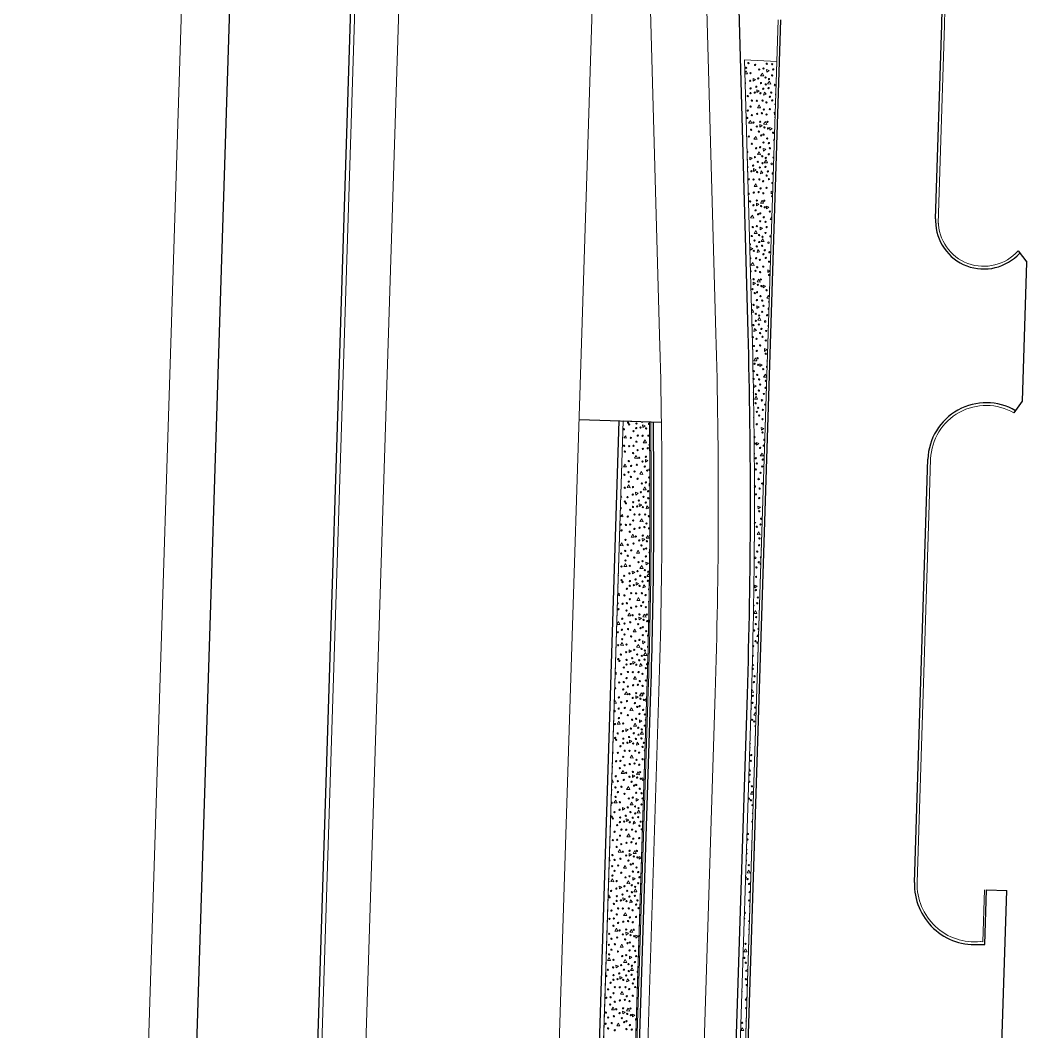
# Model space of a CAD drawing. Extents: x 2536801 to 2538856, y 7112140 to 7131569.
# Drawn here: x 2538042.7 to 2538293, y 7123907.5 to 7124158.9 of the extents above; entities that cross this region are included whole.
import ezdxf

# ---------------------------------------------------------------- set-up
doc = ezdxf.new("R2010")
doc.units = 0
doc.header["$LTSCALE"] = 100
doc.header["$MEASUREMENT"] = 0
for name, color, linetype, lineweight in [('D_BOC_FR', 3, 'Continuous', 13), ('D_BOC_RMP', 1, 'Continuous', 13), ('D_CTB_1', 2, 'Continuous', 0), ('D_DRVWY_1', 6, 'Continuous', 30), ('D_EOS_ML', 7, 'Continuous', 30), ('D_EOS_RMP', 1, 'Continuous', 30), ('D_EOT_ML', 7, 'Continuous', 13), ('D_EOT_RMP', 1, 'Continuous', 13), ('D_FOC_FR', 3, 'Continuous', 30), ('D_MBGF', 20, 'Continuous', 0), ('D_RIPRAP_1', 7, 'Continuous', 0)]:
    doc.layers.add(name, color=color, linetype=linetype, lineweight=lineweight)
doc.linetypes.add('mbgf', pattern='A,1,-0.5,[46,dgnlstyle-BGELINES.shx,S=0.008,R=0,X=0,Y=0],-0.5,1', length=3)

msp = doc.modelspace()

# ---------------------------------------------------------------- linework, layer by layer
at = {"layer": 'D_BOC_FR', "lineweight": 0}
for p, q in [((2538222.48, 7123886.17), (2538231.17, 7124159.01)), ((2538270.92, 7124108.41), (2538272.49, 7124157.7)), ((2538268.69, 7124038.49), (2538269.05, 7124049.87)), ((2538265.7, 7123944.58), (2538268.69, 7124038.49))]:
    msp.add_line(p, q, dxfattribs=at)
at = {"layer": 'D_BOC_FR', "lineweight": 0, "extrusion": (0, 0, -1)}
msp.add_arc((-2544266.78, 7123966.7), 5997.33, 1.824974, 3.046428, dxfattribs=at)
at = {"layer": 'D_BOC_RMP', "lineweight": 0}
msp.add_line((2538189.48, 7123698.54), (2538198.84, 7123992.12), dxfattribs=at)
msp.add_arc((2536716.26, 7124039.35), 1483.33, 358.17507, 0.76195, dxfattribs=at)
at = {"layer": 'D_CTB_1', "linetype": 'Continuous', "lineweight": 0, "ltscale": 0.025}
for p, q in [((2538079.62, 7122710.13), (2538251.41, 7128101.79)), ((2538152.13, 7122787.86), (2538192.64, 7124059.33))]:
    msp.add_line(p, q, dxfattribs=at)
at = {"layer": 'D_DRVWY_1'}
for p, q in [((2538290.78, 7124101.57), (2538292.95, 7124098.76)), ((2538291.85, 7124064.18), (2538292.95, 7124098.76)), ((2538289.8, 7124061.35), (2538291.85, 7124064.18)), ((2538282.55, 7123929.16), (2538282.98, 7123942.76)), ((2538282.98, 7123942.76), (2538287.98, 7123942.6)), ((2538286.4, 7123893.06), (2538287.98, 7123942.6)), ((2538281.54, 7123929.2), (2538282.55, 7123929.16))]:
    msp.add_line(p, q, dxfattribs=at)
at = {"layer": 'D_DRVWY_1', "lineweight": 0}
for p, q in [((2538282.07, 7123929.85), (2538282.48, 7123942.78)), ((2538281.57, 7123929.87), (2538282.07, 7123929.85))]:
    msp.add_line(p, q, dxfattribs=at)
at = {"layer": 'D_DRVWY_1'}
for centre, radius, start, end in [((2538285.28, 7124109.09), 15, 178.175, 180.4734), ((2538282.28, 7124109.07), 12, 180.4734, 317.969), ((2538282.87, 7124049.32), 14.5, 59.8103, 178.175), ((2538280.02, 7123944.13), 15, 178.175, 275.8031)]:
    msp.add_arc(centre, radius, start, end, dxfattribs=at)
at = {"layer": 'D_DRVWY_1', "lineweight": 0}
for centre, radius, start, end in [((2538282.28, 7124109.07), 11.33, 180.4734, 318.5749), ((2538282.87, 7124049.32), 13.83, 60.0886, 177.7393), ((2538280.02, 7123944.13), 14.33, 178.175, 275.8031)]:
    msp.add_arc(centre, radius, start, end, dxfattribs=at)
at = {"layer": 'D_EOS_ML'}
for p, q in [((2537858.55, 7116745.35), (2538220.42, 7128102.78)), ((2537888.54, 7116744.4), (2538250.41, 7128101.82)), ((2538136.8, 7122338.12), (2538191.64, 7124059.36))]:
    msp.add_line(p, q, dxfattribs=at)
at = {"layer": 'D_EOS_RMP'}
for p, q in [((2538223.67, 7124081.27), (2538215.9, 7124360.7)), ((2538181.65, 7124059.68), (2538202.13, 7124059.03)), ((2538190.15, 7123698.52), (2538199.5, 7123992.1)), ((2538214.14, 7123697.75), (2538223.49, 7123991.34))]:
    msp.add_line(p, q, dxfattribs=at)
for radius, end in [(1508, 1.59273), (1484, 0.76195)]:
    msp.add_arc((2536716.26, 7124039.35), radius, 358.17507, end, dxfattribs=at)
at = {"layer": 'D_EOT_ML'}
for p, q in [((2537846.56, 7116745.74), (2538208.43, 7128103.16)), ((2537900.53, 7116744.02), (2538262.4, 7128101.44)), ((2538047.19, 7119839.7), (2538192.69, 7124406.1))]:
    msp.add_line(p, q, dxfattribs=at)
at = {"layer": 'D_EOT_RMP'}
for p, q in [((2538201.68, 7124080.66), (2538192.98, 7124393.63)), ((2538215.68, 7124081.05), (2538206.98, 7124394.02)), ((2538192.15, 7123698.46), (2538201.5, 7123992.04)), ((2538206.14, 7123698), (2538215.5, 7123991.59))]:
    msp.add_line(p, q, dxfattribs=at)
for radius in [1486, 1500]:
    msp.add_arc((2536716.26, 7124039.35), radius, 358.17507, 1.59273, dxfattribs=at)
at = {"layer": 'D_FOC_FR'}
for p, q in [((2538216.93, 7123690.94), (2538231.84, 7124158.99)), ((2538270.29, 7124109.57), (2538271.82, 7124157.72)), ((2538265.03, 7123944.61), (2538268.38, 7124049.78))]:
    msp.add_line(p, q, dxfattribs=at)
at = {"layer": 'D_FOC_FR', "extrusion": (0, 0, -1)}
msp.add_arc((-2544266.78, 7123966.7), 5998, 1.824974, 3.046428, dxfattribs=at)
at = {"layer": 'D_MBGF', "linetype": 'mbgf', "lineweight": 13, "ltscale": 0.025}
msp.add_line((2538189.15, 7123698.55), (2538198.5, 7123992.13), dxfattribs=at)
for start, end in [(359.79715, 0.76195), (358.17507, 359.79715)]:
    msp.add_arc((2536716.26, 7124039.35), 1483, start, end, dxfattribs=at)
at = {"layer": 'D_RIPRAP_1', "color": 7, "linetype": 'Continuous', "lineweight": 0}
for p, q in [((2538192.76, 7124055.14), (2538193.28, 7124055.64)), ((2538193.34, 7124055.01), (2538192.76, 7124055.14)), ((2538193.28, 7124055.64), (2538193.34, 7124055.01)), ((2538191.95, 7124035.56), (2538192.47, 7124036.06)), ((2538192.53, 7124035.43), (2538191.95, 7124035.56)), ((2538192.47, 7124036.06), (2538192.53, 7124035.43)), ((2538191.26, 7124016.1), (2538191.65, 7124016.47)), ((2538191.65, 7124016.47), (2538191.72, 7124015.84)), ((2538191.72, 7124015.84), (2538191.26, 7124015.95)), ((2538190.65, 7123996.7), (2538190.84, 7123996.89)), ((2538190.84, 7123996.89), (2538190.9, 7123996.26)), ((2538190.9, 7123996.26), (2538190.63, 7123996.32)), ((2538225.5, 7123981.3), (2538225.51, 7123981.31)), ((2538225.51, 7123981.29), (2538225.5, 7123981.3)), ((2538190.09, 7123976.67), (2538190.01, 7123976.69)), ((2538190.03, 7123977.3), (2538190.09, 7123976.67)), ((2538224.68, 7123961.71), (2538224.89, 7123961.91)), ((2538224.89, 7123961.67), (2538224.68, 7123961.71)), ((2538223.87, 7123942.13), (2538224.27, 7123942.52)), ((2538224.26, 7123942.04), (2538223.87, 7123942.13)), ((2538223.06, 7123922.54), (2538223.57, 7123923.04)), ((2538223.63, 7123922.41), (2538223.06, 7123922.54)), ((2538223.57, 7123923.04), (2538223.63, 7123922.42))]:
    msp.add_line(p, q, dxfattribs=at)
at = {"layer": 'D_RIPRAP_1', "color": 7, "lineweight": 0, "flags": 128}
for points in [[(2538224.49, 7123991.3), (2538221.14, 7123886.22), (2538215.14, 7123697.72), (2538215.14, 7123697.72), (2538216.14, 7123697.69), (2538217.14, 7123697.66), (2538223.15, 7123886.15), (2538222.48, 7123886.17), (2538230.84, 7124148.68)], [(2538230.84, 7124148.68), (2538222.79, 7124149.02), (2538224.67, 7124081.3)], [(2538199.13, 7124059.12), (2538192.64, 7124059.33), (2538181.16, 7123698.88)], [(2538181.16, 7123698.88), (2538189.15, 7123698.55), (2538198.5, 7123992.13)]]:
    msp.add_lwpolyline(points, dxfattribs=at)
at = {"layer": 'D_RIPRAP_1', "color": 7, "linetype": 'Continuous', "lineweight": 0, "flags": 128}
for points in [[(2538230.84, 7124148.55), (2538230.77, 7124148.55), (2538230.84, 7124148.66)], [(2538222.88, 7124145.76), (2538223.22, 7124146.29), (2538223.56, 7124145.56), (2538222.89, 7124145.59)], [(2538230.42, 7124135.5), (2538230.23, 7124135.35), (2538230.19, 7124136.02), (2538230.44, 7124135.92)], [(2538230.22, 7124128.96), (2538229.96, 7124128.97), (2538230.23, 7124129.39)], [(2538229.8, 7124116.05), (2538229.41, 7124115.77), (2538229.38, 7124116.44), (2538229.81, 7124116.27)], [(2538229.59, 7124109.36), (2538229.15, 7124109.38), (2538229.59, 7124110.08), (2538229.61, 7124110.02)], [(2538228.97, 7124089.77), (2538228.34, 7124089.8), (2538228.77, 7124090.49), (2538228.98, 7124090.06)], [(2538224.53, 7124086.6), (2538224.79, 7124087.03), (2538225.13, 7124086.3), (2538224.53, 7124086.33)], [(2538225.23, 7124045.14), (2538225.24, 7124045.12), (2538225.23, 7124045.12)], [(2538227.54, 7124044.89), (2538227.51, 7124044.89), (2538227.54, 7124044.94)], [(2538199.16, 7124043.15), (2538199.11, 7124043.11), (2538199.07, 7124043.78), (2538199.16, 7124043.74)], [(2538192.05, 7124040.89), (2538192.3, 7124040.36), (2538192.04, 7124040.37)], [(2538225.16, 7124034.24), (2538225.57, 7124034.08), (2538225.15, 7124033.77)], [(2538226.91, 7124025.3), (2538226.7, 7124025.3), (2538226.92, 7124025.67)], [(2538191.42, 7124020.93), (2538191.49, 7124020.78), (2538191.41, 7124020.78)], [(2538199.08, 7124020.6), (2538198.51, 7124020.62), (2538198.95, 7124021.32), (2538199.09, 7124021.02)], [(2538226.29, 7124005.7), (2538225.88, 7124005.72), (2538226.31, 7124006.4)], [(2538224.68, 7123998.85), (2538225.12, 7123998.68), (2538224.67, 7123998.35)], [(2538224.52, 7123992.26), (2538224.71, 7123992.57), (2538225.05, 7123991.84), (2538224.51, 7123991.86)], [(2538190.42, 7123989.47), (2538190.66, 7123989.85), (2538190.99, 7123989.12), (2538190.41, 7123989.15)], [(2538198.43, 7123989.68), (2538198.23, 7123989.54), (2538198.19, 7123990.21), (2538198.44, 7123990.11)], [(2538225.66, 7123986.11), (2538225.07, 7123986.13), (2538225.51, 7123986.83), (2538225.68, 7123986.47)], [(2538224.11, 7123979.18), (2538224.3, 7123979.1), (2538224.1, 7123978.95)], [(2538223.91, 7123972.96), (2538224.24, 7123972.25), (2538223.89, 7123972.27)], [(2538189.8, 7123970.2), (2538189.84, 7123970.26), (2538190.18, 7123969.54), (2538189.78, 7123969.55)], [(2538197.81, 7123970.24), (2538197.41, 7123969.95), (2538197.38, 7123970.62), (2538197.81, 7123970.45)], [(2538223.48, 7123959.52), (2538223.49, 7123959.51), (2538223.48, 7123959.5)], [(2538224.66, 7123954.47), (2538224.58, 7123954.48), (2538224.66, 7123954.61)], [(2538223.27, 7123952.99), (2538223.42, 7123952.67), (2538223.26, 7123952.67)], [(2538189.17, 7123950.38), (2538189.37, 7123949.95), (2538189.16, 7123949.96)], [(2538224.03, 7123934.88), (2538223.76, 7123934.89), (2538224.05, 7123935.34)], [(2538188.53, 7123930.41), (2538188.56, 7123930.37), (2538188.53, 7123930.37)], [(2538223.41, 7123915.29), (2538222.95, 7123915.31), (2538223.39, 7123916), (2538223.43, 7123915.92)], [(2538221.83, 7123907.81), (2538222.26, 7123908.49), (2538222.6, 7123907.76), (2538221.83, 7123907.79)]]:
    msp.add_lwpolyline(points, dxfattribs=at)
for points in [[(2538227.57, 7124145.06), (2538226.79, 7124145.09), (2538227.23, 7124145.78)], [(2538228.31, 7124145.98), (2538228.28, 7124146.65), (2538228.89, 7124146.41)], [(2538224.94, 7124143.76), (2538224.9, 7124144.43), (2538225.52, 7124144.19)], [(2538229.3, 7124143.05), (2538228.53, 7124143.08), (2538228.96, 7124143.77)], [(2538225.87, 7124140.92), (2538225.83, 7124141.59), (2538226.45, 7124141.35)], [(2538228.17, 7124140.51), (2538227.54, 7124140.3), (2538227.74, 7124141.05)], [(2538226.78, 7124137.13), (2538226, 7124137.17), (2538226.44, 7124137.86)], [(2538224.58, 7124133.28), (2538223.8, 7124133.31), (2538224.24, 7124134)], [(2538226.6, 7124132.32), (2538226.56, 7124132.99), (2538227.18, 7124132.75)], [(2538228.32, 7124133), (2538227.54, 7124133.03), (2538227.98, 7124133.72)], [(2538229.05, 7124131.58), (2538229.02, 7124132.25), (2538229.64, 7124132)], [(2538225.89, 7124129.31), (2538225.12, 7124129.34), (2538225.56, 7124130.03)], [(2538224.12, 7124124.18), (2538224.09, 7124124.85), (2538224.7, 7124124.61)], [(2538226.76, 7124125.47), (2538225.98, 7124125.5), (2538226.42, 7124126.2)], [(2538227.5, 7124126.39), (2538227.46, 7124127.06), (2538228.08, 7124126.82)], [(2538228.49, 7124123.46), (2538227.71, 7124123.49), (2538228.15, 7124124.19)], [(2538225.05, 7124121.34), (2538225.02, 7124122.01), (2538225.64, 7124121.76)], [(2538227.36, 7124120.93), (2538226.72, 7124120.72), (2538226.93, 7124121.46)], [(2538225.97, 7124117.55), (2538225.19, 7124117.58), (2538225.63, 7124118.28)], [(2538225.78, 7124112.73), (2538225.75, 7124113.4), (2538226.36, 7124113.16)], [(2538227.5, 7124113.41), (2538226.73, 7124113.45), (2538227.17, 7124114.14)], [(2538228.24, 7124111.99), (2538228.21, 7124112.66), (2538228.82, 7124112.42)], [(2538225.08, 7124109.72), (2538224.3, 7124109.75), (2538224.74, 7124110.45)], [(2538226.69, 7124106.81), (2538226.65, 7124107.48), (2538227.27, 7124107.24)], [(2538225.94, 7124105.89), (2538225.17, 7124105.92), (2538225.61, 7124106.61)], [(2538227.68, 7124103.88), (2538226.9, 7124103.91), (2538227.34, 7124104.6)], [(2538224.24, 7124101.75), (2538224.21, 7124102.42), (2538224.82, 7124102.18)], [(2538226.55, 7124101.34), (2538225.91, 7124101.13), (2538226.12, 7124101.88)], [(2538225.15, 7124097.96), (2538224.38, 7124098), (2538224.82, 7124098.69)], [(2538226.69, 7124093.83), (2538225.91, 7124093.86), (2538226.35, 7124094.55)], [(2538228.6, 7124096.18), (2538228.56, 7124096.85), (2538229.18, 7124096.61)], [(2538224.97, 7124093.15), (2538224.93, 7124093.82), (2538225.55, 7124093.58)], [(2538227.43, 7124092.41), (2538227.39, 7124093.08), (2538228.01, 7124092.83)], [(2538225.87, 7124087.22), (2538225.84, 7124087.89), (2538226.46, 7124087.65)], [(2538226.86, 7124084.29), (2538226.09, 7124084.32), (2538226.53, 7124085.02)], [(2538225.73, 7124081.76), (2538225.1, 7124081.55), (2538225.3, 7124082.29)], [(2538227.79, 7124076.6), (2538227.75, 7124077.27), (2538228.37, 7124077.02)], [(2538225.88, 7124074.24), (2538225.1, 7124074.28), (2538225.54, 7124074.97)], [(2538226.62, 7124072.82), (2538226.58, 7124073.49), (2538227.2, 7124073.25)], [(2538228.3, 7124070.18), (2538227.52, 7124070.21), (2538227.96, 7124070.91)], [(2538225.06, 7124067.64), (2538225.03, 7124068.31), (2538225.64, 7124068.07)], [(2538226.05, 7124064.71), (2538225.27, 7124064.74), (2538225.71, 7124065.43)], [(2538197.48, 7124057.64), (2538197.44, 7124058.31), (2538198.06, 7124058.06)], [(2538226.97, 7124057.01), (2538226.94, 7124057.68), (2538227.56, 7124057.44)], [(2538198.39, 7124053.85), (2538197.61, 7124053.88), (2538198.05, 7124054.58)], [(2538225.8, 7124053.24), (2538225.77, 7124053.91), (2538226.38, 7124053.66)], [(2538196.19, 7124049.99), (2538195.41, 7124050.03), (2538195.85, 7124050.72)], [(2538198.21, 7124049.03), (2538198.17, 7124049.7), (2538198.79, 7124049.46)], [(2538227.49, 7124050.59), (2538226.71, 7124050.63), (2538227.15, 7124051.32)], [(2538193.43, 7124047.88), (2538192.66, 7124047.91), (2538193.1, 7124048.6)], [(2538197.5, 7124046.02), (2538196.73, 7124046.06), (2538197.17, 7124046.75)], [(2538194.35, 7124042.69), (2538193.58, 7124042.72), (2538194.01, 7124043.42)], [(2538198.37, 7124042.19), (2538197.59, 7124042.22), (2538198.03, 7124042.91)], [(2538195.73, 7124040.89), (2538195.7, 7124041.56), (2538196.31, 7124041.32)], [(2538196.66, 7124038.05), (2538196.63, 7124038.72), (2538197.24, 7124038.48)], [(2538198.97, 7124037.64), (2538198.33, 7124037.43), (2538198.54, 7124038.18)], [(2538226.16, 7124037.43), (2538226.13, 7124038.1), (2538226.74, 7124037.85)], [(2538197.58, 7124034.26), (2538196.8, 7124034.3), (2538197.24, 7124034.99)], [(2538226.67, 7124031.01), (2538225.9, 7124031.04), (2538226.34, 7124031.74)], [(2538195.37, 7124030.41), (2538194.6, 7124030.44), (2538195.03, 7124031.13)], [(2538197.39, 7124029.45), (2538197.36, 7124030.12), (2538197.97, 7124029.88)], [(2538199.11, 7124030.13), (2538198.34, 7124030.16), (2538198.78, 7124030.86)], [(2538192.62, 7124028.29), (2538191.84, 7124028.32), (2538192.28, 7124029.02)], [(2538196.69, 7124026.44), (2538195.91, 7124026.47), (2538196.35, 7124027.16)], [(2538198.3, 7124023.52), (2538198.26, 7124024.19), (2538198.88, 7124023.95)], [(2538193.54, 7124023.11), (2538192.76, 7124023.14), (2538193.2, 7124023.83)], [(2538194.92, 7124021.31), (2538194.88, 7124021.98), (2538195.5, 7124021.74)], [(2538197.55, 7124022.6), (2538196.78, 7124022.63), (2538197.22, 7124023.33)], [(2538195.85, 7124018.47), (2538195.82, 7124019.14), (2538196.43, 7124018.89)], [(2538198.16, 7124018.06), (2538197.52, 7124017.85), (2538197.73, 7124018.59)], [(2538225.35, 7124017.84), (2538225.31, 7124018.51), (2538225.93, 7124018.27)], [(2538196.76, 7124014.68), (2538195.99, 7124014.71), (2538196.43, 7124015.41)], [(2538194.56, 7124010.82), (2538193.78, 7124010.86), (2538194.22, 7124011.55)], [(2538225.86, 7124011.42), (2538225.08, 7124011.46), (2538225.52, 7124012.15)], [(2538191.81, 7124008.71), (2538191.03, 7124008.74), (2538191.47, 7124009.43)], [(2538196.58, 7124009.86), (2538196.54, 7124010.53), (2538197.16, 7124010.29)], [(2538198.3, 7124010.54), (2538197.52, 7124010.58), (2538197.96, 7124011.27)], [(2538195.88, 7124006.85), (2538195.1, 7124006.89), (2538195.54, 7124007.58)], [(2538192.73, 7124003.52), (2538191.95, 7124003.55), (2538192.39, 7124004.25)], [(2538197.48, 7124003.94), (2538197.45, 7124004.61), (2538198.06, 7124004.37)], [(2538194.11, 7124001.72), (2538194.07, 7124002.39), (2538194.69, 7124002.15)], [(2538196.74, 7124003.02), (2538195.96, 7124003.05), (2538196.4, 7124003.74)], [(2538198.47, 7124001.01), (2538197.7, 7124001.04), (2538198.14, 7124001.73)], [(2538195.04, 7123998.88), (2538195, 7123999.55), (2538195.62, 7123999.31)], [(2538197.34, 7123998.47), (2538196.71, 7123998.26), (2538196.91, 7123999.01)], [(2538195.95, 7123995.09), (2538195.17, 7123995.13), (2538195.61, 7123995.82)], [(2538193.75, 7123991.24), (2538192.97, 7123991.27), (2538193.41, 7123991.96)], [(2538197.49, 7123990.96), (2538196.71, 7123990.99), (2538197.15, 7123991.69)], [(2538195.77, 7123990.28), (2538195.73, 7123990.95), (2538196.35, 7123990.71)], [(2538195.07, 7123987.27), (2538194.29, 7123987.3), (2538194.73, 7123987.99)], [(2538191.91, 7123983.94), (2538191.14, 7123983.97), (2538191.58, 7123984.66)], [(2538195.93, 7123983.43), (2538195.15, 7123983.46), (2538195.59, 7123984.16)], [(2538196.67, 7123984.35), (2538196.64, 7123985.02), (2538197.25, 7123984.78)], [(2538193.3, 7123982.14), (2538193.26, 7123982.81), (2538193.88, 7123982.57)], [(2538197.66, 7123981.42), (2538196.88, 7123981.45), (2538197.32, 7123982.15)], [(2538194.23, 7123979.3), (2538194.19, 7123979.97), (2538194.81, 7123979.72)], [(2538196.53, 7123978.89), (2538195.9, 7123978.68), (2538196.1, 7123979.42)], [(2538195.14, 7123975.51), (2538194.36, 7123975.54), (2538194.8, 7123976.24)], [(2538192.93, 7123971.65), (2538192.16, 7123971.68), (2538192.6, 7123972.38)], [(2538194.95, 7123970.69), (2538194.92, 7123971.36), (2538195.53, 7123971.12)], [(2538196.68, 7123971.37), (2538195.9, 7123971.41), (2538196.34, 7123972.1)], [(2538194.25, 7123967.68), (2538193.48, 7123967.71), (2538193.91, 7123968.41)], [(2538225.03, 7123966.52), (2538224.26, 7123966.55), (2538224.7, 7123967.24)], [(2538191.1, 7123964.35), (2538190.32, 7123964.38), (2538190.76, 7123965.08)], [(2538195.12, 7123963.85), (2538194.34, 7123963.88), (2538194.78, 7123964.57)], [(2538195.86, 7123964.77), (2538195.82, 7123965.44), (2538196.44, 7123965.2)], [(2538192.48, 7123962.55), (2538192.45, 7123963.22), (2538193.06, 7123962.98)], [(2538196.85, 7123961.84), (2538196.07, 7123961.87), (2538196.51, 7123962.56)], [(2538193.41, 7123959.71), (2538193.38, 7123960.38), (2538193.99, 7123960.14)], [(2538195.72, 7123959.3), (2538195.08, 7123959.09), (2538195.29, 7123959.84)], [(2538194.32, 7123955.92), (2538193.55, 7123955.96), (2538193.99, 7123956.65)], [(2538192.12, 7123952.07), (2538191.34, 7123952.1), (2538191.78, 7123952.79)], [(2538194.14, 7123951.11), (2538194.1, 7123951.78), (2538194.72, 7123951.54)], [(2538195.86, 7123951.79), (2538195.09, 7123951.82), (2538195.52, 7123952.51)], [(2538193.44, 7123948.1), (2538192.66, 7123948.13), (2538193.1, 7123948.82)], [(2538196.6, 7123950.37), (2538196.56, 7123951.04), (2538197.18, 7123950.79)], [(2538224.22, 7123946.93), (2538223.44, 7123946.96), (2538223.88, 7123947.66)], [(2538190.29, 7123944.77), (2538189.51, 7123944.8), (2538189.95, 7123945.49)], [(2538191.67, 7123942.97), (2538191.63, 7123943.64), (2538192.25, 7123943.4)], [(2538194.3, 7123944.26), (2538193.53, 7123944.29), (2538193.96, 7123944.99)], [(2538195.05, 7123945.18), (2538195.01, 7123945.85), (2538195.63, 7123945.61)], [(2538196.04, 7123942.25), (2538195.26, 7123942.28), (2538195.7, 7123942.98)], [(2538192.6, 7123940.13), (2538192.56, 7123940.8), (2538193.18, 7123940.55)], [(2538194.91, 7123939.72), (2538194.27, 7123939.51), (2538194.48, 7123940.25)], [(2538193.51, 7123936.34), (2538192.73, 7123936.37), (2538193.17, 7123937.06)], [(2538191.31, 7123932.48), (2538190.53, 7123932.51), (2538190.97, 7123933.21)], [(2538193.33, 7123931.52), (2538193.29, 7123932.19), (2538193.91, 7123931.95)], [(2538195.05, 7123932.2), (2538194.27, 7123932.24), (2538194.71, 7123932.93)], [(2538195.79, 7123930.78), (2538195.75, 7123931.45), (2538196.37, 7123931.21)], [(2538192.63, 7123928.51), (2538191.85, 7123928.54), (2538192.29, 7123929.24)], [(2538194.23, 7123925.6), (2538194.2, 7123926.27), (2538194.81, 7123926.03)], [(2538223.41, 7123927.35), (2538222.63, 7123927.38), (2538223.07, 7123928.07)], [(2538189.48, 7123925.18), (2538188.7, 7123925.21), (2538189.14, 7123925.91)], [(2538190.86, 7123923.38), (2538190.82, 7123924.05), (2538191.44, 7123923.81)], [(2538193.49, 7123924.68), (2538192.71, 7123924.71), (2538193.15, 7123925.4)], [(2538191.79, 7123920.54), (2538191.75, 7123921.21), (2538192.37, 7123920.97)], [(2538195.22, 7123922.67), (2538194.45, 7123922.7), (2538194.88, 7123923.39)], [(2538194.09, 7123920.13), (2538193.46, 7123919.92), (2538193.66, 7123920.67)], [(2538192.7, 7123916.75), (2538191.92, 7123916.79), (2538192.36, 7123917.48)], [(2538190.5, 7123912.9), (2538189.72, 7123912.93), (2538190.16, 7123913.62)], [(2538192.52, 7123911.94), (2538192.48, 7123912.61), (2538193.1, 7123912.37)], [(2538194.24, 7123912.62), (2538193.46, 7123912.65), (2538193.9, 7123913.34)], [(2538194.97, 7123911.2), (2538194.94, 7123911.87), (2538195.55, 7123911.62)], [(2538191.81, 7123908.93), (2538191.04, 7123908.96), (2538191.48, 7123909.65)]]:
    msp.add_lwpolyline(points, close=True, dxfattribs=at)
at = {"layer": 'D_RIPRAP_1', "color": 7, "linetype": 'Continuous', "lineweight": 0}
for centre, radius in [((2538223.2, 7124147.07), 0.163), ((2538223.76, 7124148.26), 0.163), ((2538225.41, 7124147.8), 0.163), ((2538228.3, 7124148.09), 0.163), ((2538229.65, 7124147.97), 0.163), ((2538224.27, 7124145.74), 0.163), ((2538226.46, 7124146.66), 0.163), ((2538227.47, 7124146.9), 0.163), ((2538228.02, 7124144.67), 0.163), ((2538229.62, 7124145.19), 0.163), ((2538229.92, 7124146.67), 0.163), ((2538224.19, 7124143.86), 0.163), ((2538225.72, 7124142.37), 0.163), ((2538226.2, 7124144.44), 0.163), ((2538226.88, 7124143.29), 0.163), ((2538228.07, 7124142.95), 0.163), ((2538228.78, 7124142.03), 0.163), ((2538228.87, 7124144.27), 0.163), ((2538230.36, 7124142.78), 0.199), ((2538223.58, 7124140.05), 0.163), ((2538224.27, 7124140.81), 0.163), ((2538224.3, 7124141.95), 0.163), ((2538225.32, 7124140.93), 0.163), ((2538226.72, 7124140.75), 0.163), ((2538227.44, 7124141.87), 0.163), ((2538229.1, 7124139.89), 0.163), ((2538229.42, 7124140.91), 0.163), ((2538224.29, 7124137.43), 0.163), ((2538224.63, 7124138.94), 0.163), ((2538225.84, 7124138.9), 0.163), ((2538227.28, 7124138.92), 0.163), ((2538228.22, 7124138.48), 0.163), ((2538229.68, 7124138.98), 0.163), ((2538223.46, 7124134.62), 0.163), ((2538223.58, 7124136.43), 0.163), ((2538224.61, 7124135.32), 0.163), ((2538225.9, 7124135.64), 0.163), ((2538227.12, 7124135.78), 0.163), ((2538227.58, 7124136.68), 0.163), ((2538228.27, 7124135.47), 0.163), ((2538229.08, 7124136.82), 0.163), ((2538224.99, 7124133.45), 0.163), ((2538225.81, 7124132.49), 0.163), ((2538226.67, 7124133.68), 0.163), ((2538227.73, 7124132.28), 0.163), ((2538228.49, 7124133.63), 0.163), ((2538228.62, 7124132.01), 0.163), ((2538223.84, 7124130.01), 0.163), ((2538224.4, 7124131.7), 0.163), ((2538226.36, 7124131.23), 0.163), ((2538226.96, 7124130.27), 0.163), ((2538227.52, 7124130.47), 0.163), ((2538228.39, 7124129.51), 0.163), ((2538229.89, 7124130.94), 0.163), ((2538224.6, 7124128.22), 0.163), ((2538225.65, 7124127.07), 0.163), ((2538226.66, 7124127.32), 0.163), ((2538227.49, 7124128.51), 0.163), ((2538228.84, 7124128.38), 0.163), ((2538229.11, 7124127.08), 0.163), ((2538225.39, 7124124.86), 0.163), ((2538227.21, 7124125.09), 0.163), ((2538228.06, 7124124.68), 0.163), ((2538228.81, 7124125.6), 0.163), ((2538224.91, 7124122.78), 0.163), ((2538226.07, 7124123.71), 0.163), ((2538226.63, 7124122.29), 0.163), ((2538227.26, 7124123.36), 0.163), ((2538227.97, 7124122.44), 0.163), ((2538229.55, 7124123.2), 0.199), ((2538224.5, 7124121.35), 0.163), ((2538225.9, 7124121.16), 0.163), ((2538228.29, 7124120.3), 0.163), ((2538228.61, 7124121.33), 0.163), ((2538228.87, 7124119.4), 0.163), ((2538223.82, 7124119.36), 0.163), ((2538225.03, 7124119.32), 0.163), ((2538226.47, 7124119.34), 0.163), ((2538226.77, 7124117.1), 0.163), ((2538227.41, 7124118.89), 0.163), ((2538228.27, 7124117.24), 0.163), ((2538229.7, 7124118.47), 0.163), ((2538225.09, 7124116.05), 0.163), ((2538226.3, 7124116.2), 0.163), ((2538227.46, 7124115.89), 0.163), ((2538224.17, 7124113.87), 0.163), ((2538225, 7124112.9), 0.163), ((2538225.86, 7124114.1), 0.163), ((2538226.91, 7124112.7), 0.163), ((2538227.68, 7124114.04), 0.163), ((2538227.81, 7124112.42), 0.163), ((2538225.55, 7124111.65), 0.163), ((2538226.14, 7124110.69), 0.163), ((2538226.7, 7124110.88), 0.163), ((2538227.57, 7124109.92), 0.163), ((2538229.08, 7124111.35), 0.163), ((2538224.84, 7124107.49), 0.163), ((2538225.84, 7124107.73), 0.163), ((2538226.68, 7124108.92), 0.163), ((2538228.02, 7124108.8), 0.163), ((2538228.29, 7124107.5), 0.163), ((2538224.57, 7124105.27), 0.163), ((2538226.39, 7124105.5), 0.163), ((2538227.25, 7124105.1), 0.163), ((2538228, 7124106.02), 0.163), ((2538229.21, 7124105.17), 0.163), ((2538225.26, 7124104.12), 0.163), ((2538225.81, 7124102.7), 0.163), ((2538226.45, 7124103.78), 0.163), ((2538227.15, 7124102.86), 0.163), ((2538228.74, 7124103.61), 0.199), ((2538225.09, 7124101.58), 0.163), ((2538225.66, 7124099.75), 0.163), ((2538226.59, 7124099.31), 0.163), ((2538227.47, 7124100.72), 0.163), ((2538227.8, 7124101.74), 0.163), ((2538228.06, 7124099.81), 0.163), ((2538228.98, 7124101.24), 0.163), ((2538225.96, 7124097.51), 0.163), ((2538227.45, 7124097.65), 0.163), ((2538228.89, 7124098.89), 0.163), ((2538225.05, 7124094.51), 0.163), ((2538225.49, 7124096.61), 0.163), ((2538226.64, 7124096.3), 0.163), ((2538226.87, 7124094.46), 0.163), ((2538228.88, 7124095.61), 0.163), ((2538224.74, 7124092.06), 0.163), ((2538226.1, 7124093.11), 0.163), ((2538226.99, 7124092.84), 0.163), ((2538228.27, 7124091.77), 0.163), ((2538225.33, 7124091.1), 0.163), ((2538225.86, 7124089.34), 0.163), ((2538225.89, 7124091.3), 0.163), ((2538226.76, 7124090.34), 0.163), ((2538225.03, 7124088.15), 0.163), ((2538227.21, 7124089.21), 0.163), ((2538227.48, 7124087.91), 0.163), ((2538225.58, 7124085.92), 0.163), ((2538225.63, 7124084.19), 0.163), ((2538226.43, 7124085.51), 0.163), ((2538227.18, 7124086.43), 0.163), ((2538228.4, 7124085.58), 0.163), ((2538225, 7124083.12), 0.163), ((2538226.34, 7124083.27), 0.163), ((2538226.98, 7124082.16), 0.163), ((2538227.92, 7124084.03), 0.199), ((2538225.78, 7124079.72), 0.163), ((2538226.66, 7124081.13), 0.163), ((2538227.25, 7124080.23), 0.163), ((2538228.07, 7124079.3), 0.163), ((2538228.17, 7124081.66), 0.163), ((2538225.14, 7124077.93), 0.163), ((2538225.83, 7124076.72), 0.163), ((2538226.64, 7124078.07), 0.163), ((2538226.05, 7124074.87), 0.163), ((2538228.07, 7124076.02), 0.163), ((2538225.08, 7124071.71), 0.163), ((2538225.29, 7124073.52), 0.163), ((2538226.18, 7124073.25), 0.163), ((2538227.45, 7124072.18), 0.163), ((2538225.05, 7124069.75), 0.163), ((2538225.95, 7124070.75), 0.163), ((2538226.4, 7124069.63), 0.163), ((2538228.11, 7124069.28), 0.163), ((2538226.37, 7124066.85), 0.163), ((2538226.67, 7124068.33), 0.163), ((2538228.02, 7124067.56), 0.163), ((2538225.62, 7124065.93), 0.163), ((2538227.11, 7124064.44), 0.199), ((2538227.59, 7124066), 0.163), ((2538225.53, 7124063.69), 0.163), ((2538226.17, 7124062.57), 0.163), ((2538227.36, 7124062.07), 0.163), ((2538227.95, 7124063.35), 0.163), ((2538225.85, 7124061.55), 0.163), ((2538226.43, 7124060.64), 0.163), ((2538227.26, 7124059.72), 0.163), ((2538192.81, 7124057.24), 0.163), ((2538193.85, 7124058.86), 0.163), ((2538194.11, 7124058.41), 0.163), ((2538195.19, 7124056.77), 0.163), ((2538195.88, 7124057.52), 0.163), ((2538195.91, 7124058.67), 0.163), ((2538196.93, 7124057.65), 0.163), ((2538198.32, 7124057.46), 0.163), ((2538225.83, 7124058.48), 0.163), ((2538194.55, 7124055.11), 0.163), ((2538195.9, 7124054.15), 0.163), ((2538196.24, 7124055.66), 0.163), ((2538197.45, 7124055.62), 0.163), ((2538198.89, 7124055.64), 0.163), ((2538227.26, 7124056.44), 0.163), ((2538192.85, 7124053.13), 0.163), ((2538193.05, 7124051.67), 0.163), ((2538194.1, 7124053.04), 0.163), ((2538195.19, 7124053.14), 0.163), ((2538196.22, 7124052.04), 0.163), ((2538197.51, 7124052.35), 0.163), ((2538198.73, 7124052.5), 0.163), ((2538225.37, 7124053.67), 0.163), ((2538226.64, 7124052.6), 0.163), ((2538227.57, 7124053.16), 0.163), ((2538194.01, 7124049.32), 0.163), ((2538195.07, 7124051.33), 0.163), ((2538196.6, 7124050.17), 0.163), ((2538197.42, 7124049.21), 0.163), ((2538198.28, 7124050.4), 0.163), ((2538225.58, 7124050.04), 0.163), ((2538227.3, 7124049.7), 0.163), ((2538193.94, 7124046.56), 0.163), ((2538194.57, 7124048.11), 0.163), ((2538195.45, 7124046.73), 0.163), ((2538196.01, 7124048.42), 0.163), ((2538197.97, 7124047.95), 0.163), ((2538198.57, 7124046.99), 0.163), ((2538225.56, 7124047.26), 0.163), ((2538225.85, 7124048.74), 0.163), ((2538227.21, 7124047.97), 0.163), ((2538192.92, 7124045.94), 0.163), ((2538193.99, 7124044.21), 0.163), ((2538194.56, 7124045.39), 0.163), ((2538196.21, 7124044.93), 0.163), ((2538198.27, 7124044.03), 0.163), ((2538226.3, 7124044.86), 0.199), ((2538226.77, 7124046.41), 0.163), ((2538193, 7124042.71), 0.163), ((2538195.06, 7124042.87), 0.163), ((2538197, 7124041.57), 0.163), ((2538197.26, 7124043.79), 0.163), ((2538198.82, 7124041.81), 0.163), ((2538226.55, 7124042.49), 0.163), ((2538227.14, 7124043.76), 0.163), ((2538193.04, 7124039.27), 0.163), ((2538193.69, 7124040.39), 0.163), ((2538194.99, 7124040.99), 0.163), ((2538195.1, 7124039.08), 0.163), ((2538196.52, 7124039.5), 0.163), ((2538197.68, 7124040.42), 0.163), ((2538198.24, 7124039), 0.163), ((2538198.87, 7124040.08), 0.163), ((2538225.62, 7124041.06), 0.163), ((2538226.45, 7124040.13), 0.163), ((2538193.3, 7124038.83), 0.163), ((2538194.37, 7124037.19), 0.163), ((2538195.06, 7124037.94), 0.163), ((2538196.11, 7124038.06), 0.163), ((2538197.51, 7124037.88), 0.163), ((2538226.44, 7124036.85), 0.163), ((2538193.74, 7124035.53), 0.163), ((2538195.08, 7124034.56), 0.163), ((2538195.43, 7124036.07), 0.163), ((2538196.64, 7124036.03), 0.163), ((2538198.08, 7124036.05), 0.163), ((2538226.91, 7124035), 0.163), ((2538192.04, 7124033.54), 0.163), ((2538192.24, 7124032.09), 0.163), ((2538193.29, 7124033.45), 0.163), ((2538194.26, 7124031.75), 0.163), ((2538194.37, 7124033.56), 0.163), ((2538195.41, 7124032.45), 0.163), ((2538196.7, 7124032.77), 0.163), ((2538197.91, 7124032.91), 0.163), ((2538198.38, 7124033.81), 0.163), ((2538225.83, 7124033.01), 0.163), ((2538226.76, 7124033.58), 0.163), ((2538193.2, 7124029.74), 0.163), ((2538195.78, 7124030.58), 0.163), ((2538196.61, 7124029.62), 0.163), ((2538197.47, 7124030.81), 0.163), ((2538198.52, 7124029.41), 0.163), ((2538226.49, 7124030.11), 0.163), ((2538193.13, 7124026.98), 0.163), ((2538193.75, 7124028.53), 0.163), ((2538194.63, 7124027.14), 0.163), ((2538195.19, 7124028.83), 0.163), ((2538197.16, 7124028.36), 0.163), ((2538197.75, 7124027.4), 0.163), ((2538198.31, 7124027.6), 0.163), ((2538225.96, 7124026.83), 0.163), ((2538226.39, 7124028.39), 0.163), ((2538192.11, 7124026.35), 0.163), ((2538193.18, 7124024.62), 0.163), ((2538193.75, 7124025.81), 0.163), ((2538195.39, 7124025.35), 0.163), ((2538196.45, 7124024.2), 0.163), ((2538197.45, 7124024.45), 0.163), ((2538198.29, 7124025.64), 0.163), ((2538225.49, 7124025.27), 0.199), ((2538226.33, 7124024.18), 0.163), ((2538192.19, 7124023.13), 0.163), ((2538194.17, 7124021.4), 0.163), ((2538194.25, 7124023.28), 0.163), ((2538196.18, 7124021.99), 0.163), ((2538198, 7124022.22), 0.163), ((2538198.86, 7124021.81), 0.163), ((2538225.73, 7124022.9), 0.163), ((2538192.23, 7124019.69), 0.163), ((2538192.48, 7124019.24), 0.163), ((2538192.87, 7124020.81), 0.163), ((2538194.29, 7124019.5), 0.163), ((2538195.71, 7124019.92), 0.163), ((2538196.87, 7124020.84), 0.163), ((2538197.42, 7124019.42), 0.163), ((2538198.06, 7124020.49), 0.163), ((2538198.76, 7124019.57), 0.163), ((2538225.64, 7124020.55), 0.163), ((2538193.56, 7124017.6), 0.163), ((2538194.25, 7124018.35), 0.163), ((2538194.62, 7124016.49), 0.163), ((2538195.3, 7124018.48), 0.163), ((2538195.82, 7124016.45), 0.163), ((2538196.7, 7124018.29), 0.163), ((2538197.27, 7124016.47), 0.163), ((2538225.63, 7124017.27), 0.163), ((2538192.48, 7124013.87), 0.163), ((2538192.93, 7124015.94), 0.163), ((2538193.56, 7124013.97), 0.163), ((2538194.27, 7124014.98), 0.163), ((2538197.57, 7124014.23), 0.163), ((2538198.2, 7124016.02), 0.163), ((2538225.95, 7124013.99), 0.163), ((2538226.09, 7124015.41), 0.163), ((2538191.43, 7124012.5), 0.163), ((2538193.44, 7124012.16), 0.163), ((2538194.59, 7124012.87), 0.163), ((2538195.88, 7124013.18), 0.163), ((2538197.1, 7124013.33), 0.163), ((2538198.25, 7124013.02), 0.163), ((2538192.39, 7124010.15), 0.163), ((2538192.94, 7124008.94), 0.163), ((2538194.38, 7124009.25), 0.163), ((2538194.97, 7124011), 0.163), ((2538195.79, 7124010.04), 0.163), ((2538196.35, 7124008.78), 0.163), ((2538196.66, 7124011.23), 0.163), ((2538197.71, 7124009.83), 0.163), ((2538198.48, 7124011.17), 0.163), ((2538198.6, 7124009.55), 0.163), ((2538225.58, 7124008.8), 0.163), ((2538225.67, 7124010.53), 0.163), ((2538191.3, 7124006.76), 0.163), ((2538192.32, 7124007.39), 0.163), ((2538193.82, 7124007.56), 0.163), ((2538196.94, 7124007.82), 0.163), ((2538197.5, 7124008.01), 0.163), ((2538198.37, 7124007.05), 0.163), ((2538225.15, 7124007.24), 0.163), ((2538192.37, 7124005.03), 0.163), ((2538192.94, 7124006.22), 0.163), ((2538194.58, 7124005.76), 0.163), ((2538195.64, 7124004.62), 0.163), ((2538196.64, 7124004.86), 0.163), ((2538197.47, 7124006.05), 0.163), ((2538225.51, 7124004.59), 0.163), ((2538225.99, 7124004.18), 0.163), ((2538191.38, 7124003.54), 0.163), ((2538192.06, 7124001.22), 0.163), ((2538193.36, 7124001.82), 0.163), ((2538193.44, 7124003.7), 0.163), ((2538195.37, 7124002.4), 0.163), ((2538196.06, 7124001.25), 0.163), ((2538197.19, 7124002.63), 0.163), ((2538198.04, 7124002.23), 0.163), ((2538191.41, 7124000.1), 0.163), ((2538191.67, 7123999.66), 0.163), ((2538193.44, 7123998.77), 0.163), ((2538193.47, 7123999.91), 0.163), ((2538194.49, 7123998.89), 0.163), ((2538194.89, 7124000.33), 0.163), ((2538195.89, 7123998.71), 0.163), ((2538196.61, 7123999.83), 0.163), ((2538197.24, 7124000.91), 0.163), ((2538197.95, 7123999.99), 0.163), ((2538192.12, 7123996.36), 0.163), ((2538192.75, 7123998.02), 0.163), ((2538193.8, 7123996.9), 0.163), ((2538195.01, 7123996.86), 0.163), ((2538196.45, 7123996.88), 0.163), ((2538197.39, 7123996.44), 0.163), ((2538198.27, 7123997.85), 0.163), ((2538224.82, 7123997.68), 0.163), ((2538191.66, 7123994.28), 0.163), ((2538192.75, 7123994.39), 0.163), ((2538193.46, 7123995.39), 0.163), ((2538196.29, 7123993.74), 0.163), ((2538196.75, 7123994.64), 0.163), ((2538198.25, 7123994.78), 0.163), ((2538225.13, 7123994.41), 0.163), ((2538225.28, 7123995.83), 0.163), ((2538192.63, 7123992.58), 0.163), ((2538193.78, 7123993.28), 0.163), ((2538194.16, 7123991.41), 0.163), ((2538195.07, 7123993.6), 0.163), ((2538195.84, 7123991.64), 0.163), ((2538197.44, 7123993.43), 0.163), ((2538197.66, 7123991.59), 0.163), ((2538191.57, 7123990.57), 0.163), ((2538192.13, 7123989.36), 0.163), ((2538193.57, 7123989.66), 0.163), ((2538194.98, 7123990.45), 0.163), ((2538195.53, 7123989.19), 0.163), ((2538196.9, 7123990.24), 0.163), ((2538197.79, 7123989.97), 0.163), ((2538224.77, 7123989.22), 0.163), ((2538224.86, 7123990.94), 0.163), ((2538191.5, 7123987.81), 0.163), ((2538192.12, 7123986.64), 0.163), ((2538193.01, 7123987.97), 0.163), ((2538193.77, 7123986.18), 0.163), ((2538196.13, 7123988.23), 0.163), ((2538196.66, 7123986.47), 0.163), ((2538196.69, 7123988.43), 0.163), ((2538197.56, 7123987.47), 0.163), ((2538198.01, 7123986.34), 0.163), ((2538225.45, 7123988.06), 0.163), ((2538190.56, 7123983.96), 0.163), ((2538191.55, 7123985.45), 0.163), ((2538192.62, 7123984.11), 0.163), ((2538194.82, 7123985.03), 0.163), ((2538195.83, 7123985.28), 0.163), ((2538224.7, 7123985.01), 0.163), ((2538225.18, 7123984.6), 0.163), ((2538191.25, 7123981.64), 0.163), ((2538192.55, 7123982.23), 0.163), ((2538194.56, 7123982.82), 0.163), ((2538195.24, 7123981.67), 0.163), ((2538196.38, 7123983.05), 0.163), ((2538196.43, 7123981.32), 0.163), ((2538197.23, 7123982.64), 0.163), ((2538197.98, 7123983.56), 0.163), ((2538190.6, 7123980.52), 0.163), ((2538190.86, 7123980.07), 0.163), ((2538192.62, 7123979.18), 0.163), ((2538192.66, 7123980.33), 0.163), ((2538193.68, 7123979.31), 0.163), ((2538194.08, 7123980.74), 0.163), ((2538195.07, 7123979.12), 0.163), ((2538195.8, 7123980.25), 0.163), ((2538197.14, 7123980.4), 0.163), ((2538197.78, 7123979.29), 0.163), ((2538191.3, 7123976.77), 0.163), ((2538191.93, 7123978.43), 0.163), ((2538192.99, 7123977.32), 0.163), ((2538194.2, 7123977.28), 0.163), ((2538195.64, 7123977.3), 0.163), ((2538196.58, 7123976.85), 0.163), ((2538197.46, 7123978.26), 0.163), ((2538224.47, 7123976.24), 0.163), ((2538190.85, 7123974.7), 0.163), ((2538191.93, 7123974.8), 0.163), ((2538192.65, 7123975.81), 0.163), ((2538192.97, 7123973.7), 0.163), ((2538194.26, 7123974.01), 0.163), ((2538195.47, 7123974.16), 0.163), ((2538195.94, 7123975.06), 0.163), ((2538196.63, 7123973.85), 0.163), ((2538197.44, 7123975.2), 0.163), ((2538224.32, 7123974.82), 0.163), ((2538191.82, 7123972.99), 0.163), ((2538193.35, 7123971.83), 0.163), ((2538195.03, 7123972.06), 0.163), ((2538196.85, 7123972), 0.163), ((2538224.05, 7123971.36), 0.163), ((2538190.76, 7123970.98), 0.163), ((2538191.31, 7123969.77), 0.163), ((2538192.75, 7123970.08), 0.163), ((2538194.17, 7123970.86), 0.163), ((2538194.72, 7123969.61), 0.163), ((2538195.32, 7123968.65), 0.163), ((2538195.88, 7123968.84), 0.163), ((2538196.08, 7123970.66), 0.163), ((2538196.98, 7123970.38), 0.163), ((2538190.69, 7123968.22), 0.163), ((2538191.31, 7123967.05), 0.163), ((2538192.19, 7123968.39), 0.163), ((2538192.95, 7123966.59), 0.163), ((2538195.85, 7123966.88), 0.163), ((2538196.74, 7123967.88), 0.163), ((2538197.19, 7123966.76), 0.163), ((2538224.64, 7123968.48), 0.163), ((2538190.74, 7123965.86), 0.163), ((2538191.81, 7123964.53), 0.163), ((2538194.01, 7123965.45), 0.163), ((2538195.01, 7123965.69), 0.163), ((2538197.17, 7123963.98), 0.163), ((2538197.46, 7123965.46), 0.163), ((2538223.89, 7123965.42), 0.163), ((2538224.37, 7123965.01), 0.163), ((2538224.73, 7123963.8), 0.163), ((2538190.43, 7123962.05), 0.163), ((2538191.73, 7123962.65), 0.163), ((2538193.27, 7123961.16), 0.163), ((2538193.74, 7123963.23), 0.163), ((2538194.43, 7123962.08), 0.163), ((2538195.56, 7123963.46), 0.163), ((2538195.62, 7123961.74), 0.163), ((2538196.42, 7123963.06), 0.163), ((2538189.79, 7123960.93), 0.163), ((2538190.04, 7123960.49), 0.163), ((2538191.12, 7123958.84), 0.163), ((2538191.81, 7123959.59), 0.163), ((2538191.85, 7123960.74), 0.163), ((2538192.86, 7123959.72), 0.163), ((2538194.26, 7123959.54), 0.163), ((2538194.98, 7123960.66), 0.163), ((2538196.32, 7123960.82), 0.163), ((2538196.65, 7123958.68), 0.163), ((2538196.97, 7123959.7), 0.163), ((2538190.49, 7123957.19), 0.163), ((2538191.83, 7123956.22), 0.163), ((2538192.18, 7123957.73), 0.163), ((2538193.39, 7123957.69), 0.163), ((2538194.83, 7123957.71), 0.163), ((2538195.77, 7123957.27), 0.163), ((2538197.23, 7123957.77), 0.163), ((2538223.65, 7123956.66), 0.163), ((2538190.04, 7123955.11), 0.163), ((2538191.12, 7123955.22), 0.163), ((2538192.16, 7123954.11), 0.163), ((2538193.44, 7123954.43), 0.163), ((2538194.66, 7123954.57), 0.163), ((2538195.13, 7123955.47), 0.163), ((2538195.81, 7123954.26), 0.163), ((2538196.63, 7123955.61), 0.163), ((2538223.51, 7123955.24), 0.163), ((2538189.95, 7123951.4), 0.163), ((2538191, 7123953.41), 0.163), ((2538192.53, 7123952.24), 0.163), ((2538193.36, 7123951.28), 0.163), ((2538194.22, 7123952.47), 0.163), ((2538195.27, 7123951.07), 0.163), ((2538196.04, 7123952.42), 0.163), ((2538189.88, 7123948.64), 0.163), ((2538190.5, 7123950.19), 0.163), ((2538191.38, 7123948.8), 0.163), ((2538191.94, 7123950.49), 0.163), ((2538193.91, 7123950.02), 0.163), ((2538194.5, 7123949.06), 0.163), ((2538195.06, 7123949.26), 0.163), ((2538196.17, 7123950.8), 0.163), ((2538223.83, 7123948.89), 0.163), ((2538189.93, 7123946.28), 0.163), ((2538190.5, 7123947.47), 0.163), ((2538192.14, 7123947.01), 0.163), ((2538194.2, 7123946.11), 0.163), ((2538195.04, 7123947.3), 0.163), ((2538195.93, 7123948.3), 0.163), ((2538196.38, 7123947.17), 0.163), ((2538191, 7123944.94), 0.163), ((2538192.93, 7123943.65), 0.163), ((2538193.2, 7123945.86), 0.163), ((2538194.75, 7123943.88), 0.163), ((2538195.6, 7123943.47), 0.163), ((2538196.35, 7123944.39), 0.163), ((2538196.65, 7123945.87), 0.163), ((2538223.55, 7123945.43), 0.163), ((2538223.91, 7123944.22), 0.163), ((2538189.23, 7123940.9), 0.163), ((2538189.62, 7123942.47), 0.163), ((2538190.92, 7123943.06), 0.163), ((2538191.04, 7123941.16), 0.163), ((2538192.46, 7123941.57), 0.163), ((2538193.62, 7123942.5), 0.163), ((2538194.17, 7123941.08), 0.163), ((2538194.8, 7123942.15), 0.163), ((2538195.51, 7123941.23), 0.163), ((2538190.31, 7123939.26), 0.163), ((2538191, 7123940.01), 0.163), ((2538192.05, 7123940.14), 0.163), ((2538193.45, 7123939.95), 0.163), ((2538195.83, 7123939.09), 0.163), ((2538196.15, 7123940.12), 0.163), ((2538223.96, 7123940.11), 0.163), ((2538189.68, 7123937.6), 0.163), ((2538191.02, 7123936.64), 0.163), ((2538191.36, 7123938.14), 0.163), ((2538192.57, 7123938.11), 0.163), ((2538194.01, 7123938.13), 0.163), ((2538194.31, 7123935.89), 0.163), ((2538194.95, 7123937.68), 0.163), ((2538195.81, 7123936.03), 0.163), ((2538196.42, 7123938.19), 0.163), ((2538189.22, 7123935.53), 0.163), ((2538190.19, 7123933.82), 0.163), ((2538190.31, 7123935.63), 0.163), ((2538191.34, 7123934.53), 0.163), ((2538192.63, 7123934.84), 0.163), ((2538193.85, 7123934.99), 0.163), ((2538195, 7123934.68), 0.163), ((2538189.13, 7123931.81), 0.163), ((2538191.13, 7123930.91), 0.163), ((2538191.72, 7123932.66), 0.163), ((2538192.54, 7123931.69), 0.163), ((2538193.4, 7123932.89), 0.163), ((2538194.46, 7123931.48), 0.163), ((2538195.23, 7123932.83), 0.163), ((2538195.35, 7123931.21), 0.163), ((2538189.06, 7123929.05), 0.163), ((2538189.69, 7123930.6), 0.163), ((2538190.57, 7123929.22), 0.163), ((2538193.09, 7123930.44), 0.163), ((2538193.69, 7123929.48), 0.163), ((2538194.25, 7123929.67), 0.163), ((2538195.12, 7123928.71), 0.163), ((2538223.02, 7123929.31), 0.163), ((2538189.12, 7123926.69), 0.163), ((2538189.68, 7123927.88), 0.163), ((2538191.33, 7123927.42), 0.163), ((2538192.38, 7123926.28), 0.163), ((2538193.39, 7123926.52), 0.163), ((2538194.22, 7123927.71), 0.163), ((2538195.57, 7123927.59), 0.163), ((2538195.84, 7123926.29), 0.163), ((2538222.74, 7123925.84), 0.163), ((2538190.11, 7123923.48), 0.163), ((2538190.19, 7123925.35), 0.163), ((2538192.12, 7123924.06), 0.163), ((2538193.94, 7123924.29), 0.163), ((2538194.79, 7123923.89), 0.163), ((2538195.54, 7123924.81), 0.163), ((2538223.1, 7123924.63), 0.163), ((2538188.42, 7123921.32), 0.163), ((2538188.81, 7123922.88), 0.163), ((2538190.22, 7123921.57), 0.163), ((2538191.64, 7123921.99), 0.163), ((2538192.8, 7123922.91), 0.163), ((2538193.36, 7123921.49), 0.163), ((2538193.99, 7123922.57), 0.163), ((2538194.7, 7123921.65), 0.163), ((2538189.5, 7123919.67), 0.163), ((2538190.19, 7123920.42), 0.163), ((2538190.55, 7123918.56), 0.163), ((2538191.24, 7123920.55), 0.163), ((2538191.76, 7123918.52), 0.163), ((2538192.63, 7123920.36), 0.163), ((2538193.2, 7123918.54), 0.163), ((2538195.02, 7123919.51), 0.163), ((2538195.34, 7123920.53), 0.163), ((2538195.6, 7123918.6), 0.163), ((2538223.15, 7123920.53), 0.163), ((2538223.35, 7123919.07), 0.163), ((2538188.41, 7123915.94), 0.163), ((2538188.86, 7123918.02), 0.163), ((2538189.49, 7123916.05), 0.163), ((2538190.21, 7123917.05), 0.163), ((2538193.5, 7123916.3), 0.163), ((2538194.14, 7123918.1), 0.163), ((2538195, 7123916.44), 0.163), ((2538189.38, 7123914.24), 0.163), ((2538190.53, 7123914.94), 0.163), ((2538191.82, 7123915.26), 0.163), ((2538192.59, 7123913.3), 0.163), ((2538193.04, 7123915.4), 0.163), ((2538194.19, 7123915.09), 0.163), ((2538194.41, 7123913.25), 0.163), ((2538188.32, 7123912.23), 0.163), ((2538188.88, 7123911.02), 0.163), ((2538190.32, 7123911.32), 0.163), ((2538190.91, 7123913.07), 0.163), ((2538191.73, 7123912.11), 0.163), ((2538192.28, 7123910.85), 0.163), ((2538193.64, 7123911.9), 0.163), ((2538194.54, 7123911.63), 0.163), ((2538188.25, 7123909.47), 0.163), ((2538188.87, 7123908.3), 0.163), ((2538189.76, 7123909.63), 0.163), ((2538192.88, 7123909.89), 0.163), ((2538193.44, 7123910.08), 0.163), ((2538194.31, 7123909.13), 0.163), ((2538222.2, 7123909.72), 0.163), ((2538190.52, 7123907.84), 0.163), ((2538193.41, 7123908.13), 0.163), ((2538194.76, 7123908), 0.163)]:
    msp.add_circle(centre, radius, dxfattribs=at)
for centre, radius, start, end in [((2538222.89, 7124143.26), 0.163, 294.117, 69.0684), ((2538230.84, 7124144.34), 0.163, 142.3156, 214.0345), ((2538230.61, 7124140.41), 0.163, 98.8792, 257.4709), ((2538222.94, 7124138.4), 0.163, 331.8956, 31.2899), ((2538230.51, 7124138.06), 0.163, 90.8538, 265.4962), ((2538230.51, 7124134.78), 0.163, 128.7287, 227.6213), ((2538223.45, 7124126.15), 0.163, 262.2809, 100.9045), ((2538230.02, 7124124.75), 0.163, 67.87, 288.4801), ((2538223.38, 7124124.27), 0.163, 311.0394, 52.1461), ((2538223.49, 7124122.37), 0.163, 286.3745, 76.8109), ((2538223.45, 7124121.22), 0.163, 314.5354, 48.6501), ((2538229.8, 7124120.83), 0.163, 11.8296, 344.5204), ((2538223.8, 7124115.74), 0.163, 241.6423, 121.5431), ((2538229.69, 7124115.19), 0.163, 57.69, 298.6601), ((2538223.78, 7124108.63), 0.163, 324.8885, 38.297), ((2538229.65, 7124106.73), 0.163, 145.8453, 210.5048), ((2538224.1, 7124103.2), 0.163, 259.9059, 103.2795), ((2538224.21, 7124099.73), 0.163, 252.6677, 110.5178), ((2538224.27, 7124096.47), 0.163, 264.2322, 98.9533), ((2538224.18, 7124093.32), 0.163, 343.7811, 19.4044), ((2538229.2, 7124092.33), 0.163, 154.2813, 202.0687), ((2538228.83, 7124087.14), 0.163, 69.9657, 286.3844), ((2538228.93, 7124088.87), 0.163, 83.8349, 272.5152), ((2538224.45, 7124084.54), 0.163, 329.0346, 34.1508), ((2538228.77, 7124082.93), 0.163, 93.9789, 262.3712), ((2538224.84, 7124080.16), 0.163, 203.1573, 158.709), ((2538224.68, 7124077.03), 0.163, 294.995, 66.8712), ((2538228.53, 7124074.17), 0.163, 110.5389, 245.8112), ((2538228.38, 7124072.75), 0.163, 74.101, 282.2491), ((2538224.77, 7124066.33), 0.163, 337.7223, 24.1439), ((2538224.82, 7124064.61), 0.163, 321.3158, 40.5505), ((2538224.97, 7124060.14), 0.163, 288.6278, 73.2385), ((2538197.33, 7124059.09), 0.163, 143.5842, 32.766), ((2538199.05, 7124058.59), 0.163, 61.5364, 298.7331), ((2538225.02, 7124057.13), 0.163, 289.1794, 72.6869), ((2538225.24, 7124055.29), 0.163, 208.5155, 153.3507), ((2538227.72, 7124054.58), 0.163, 37.1895, 319.1606), ((2538199.19, 7124053.4), 0.163, 108.9862, 251.2833), ((2538225.14, 7124051.17), 0.163, 281.3707, 80.4956), ((2538199.13, 7124047.18), 0.163, 81.0053, 279.2642), ((2538199.1, 7124045.22), 0.163, 69.4372, 290.8323), ((2538225.36, 7124042.99), 0.163, 208.803, 150.4247), ((2538227.62, 7124043.35), 0.163, 141.739, 214.6111), ((2538191.99, 7124037.65), 0.163, 252.9246, 103.4255), ((2538199.02, 7124035.61), 0.163, 1.2632, 359.0064), ((2538199.06, 7124032.6), 0.163, 41.3508, 318.9188), ((2538199.29, 7124030.76), 0.163, 127.365, 232.9045), ((2538225.04, 7124029.15), 0.163, 299.1165, 60.1112), ((2538199.18, 7124026.64), 0.163, 83.7914, 275.7779), ((2538227.08, 7124027.23), 0.163, 128.6627, 227.6873), ((2538226.81, 7124023.77), 0.163, 67.5069, 288.8431), ((2538191.18, 7124018.07), 0.163, 331.6242, 24.7259), ((2538199.08, 7124017.44), 0.163, 113.0241, 244.6568), ((2538191.23, 7124013.96), 0.163, 257.353, 98.9971), ((2538199.06, 7124014.37), 0.163, 131.1126, 226.5683), ((2538225.02, 7124013.43), 0.163, 269.8222, 89.4055), ((2538226.27, 7124007.65), 0.163, 57.6317, 298.7183), ((2538198.82, 7124005.93), 0.163, 101.7029, 255.978), ((2538224.67, 7124005.69), 0.199, 332.9715, 24.1578), ((2538198.79, 7124003.15), 0.163, 112.4339, 245.247), ((2538224.92, 7124003.32), 0.163, 216.9669, 140.1624), ((2538226.35, 7124002.97), 0.163, 157.0839, 199.2662), ((2538198.59, 7123998.87), 0.163, 71.8558, 285.8251), ((2538224.82, 7124000.96), 0.163, 235.4362, 121.6931), ((2538190.41, 7123994.37), 0.163, 344.0624, 12.2878), ((2538190.61, 7123992.92), 0.163, 235.5597, 120.7905), ((2538190.48, 7123987.18), 0.163, 208.6065, 147.7437), ((2538224.33, 7123987.66), 0.163, 282.6797, 73.6705), ((2538198.28, 7123985.04), 0.163, 87.7467, 268.6035), ((2538224.11, 7123983.73), 0.163, 329.2434, 27.1068), ((2538225.54, 7123983.39), 0.163, 75.2036, 281.1465), ((2538225.59, 7123979.28), 0.163, 147.2514, 209.0987), ((2538198.04, 7123977.36), 0.163, 91.2457, 265.1044), ((2538224, 7123978.1), 0.163, 292.4304, 63.9198), ((2538189.8, 7123973.33), 0.163, 306.3876, 49.9626), ((2538223.95, 7123969.63), 0.163, 197.8785, 158.4717), ((2538189.67, 7123967.59), 0.163, 285.353, 70.9971), ((2538189.75, 7123964.37), 0.163, 212.3938, 143.9563), ((2538224.77, 7123959.7), 0.163, 70.7401, 285.6099), ((2538223.24, 7123951.77), 0.163, 266.9892, 89.3609), ((2538223.14, 7123950.05), 0.163, 280.6567, 75.6935), ((2538188.94, 7123944.79), 0.163, 287.4851, 68.865), ((2538223.08, 7123945.84), 0.163, 256.7863, 99.5639), ((2538188.97, 7123941.34), 0.163, 234.2774, 122.0727), ((2538197.1, 7123941.99), 0.199, 159.0935, 197.2567), ((2538224.16, 7123938.66), 0.163, 91.1401, 265.21), ((2538222.84, 7123937.07), 0.163, 239.6995, 116.6506), ((2538222.69, 7123935.65), 0.163, 276.6217, 79.7285), ((2538224.03, 7123932.92), 0.163, 110.1991, 246.151), ((2538196.63, 7123930.14), 0.163, 124.1646, 232.1856), ((2538222.26, 7123926.25), 0.163, 341.9377, 14.4125), ((2538188.16, 7123921.76), 0.163, 305.0354, 51.3148), ((2538196.28, 7123922.4), 0.199, 87.9492, 268.4009), ((2538222.03, 7123917.49), 0.163, 311.0808, 45.2694), ((2538223.22, 7123913.33), 0.163, 36.6869, 319.6631), ((2538195.81, 7123910.56), 0.163, 53.429, 302.9211), ((2538223.3, 7123910.11), 0.163, 108.0382, 248.3119)]:
    msp.add_arc(centre, radius, start, end, dxfattribs=at)
at = {"layer": 'D_RIPRAP_1', "color": 7, "lineweight": 0, "extrusion": (0, 0, -1)}
msp.add_arc((-2536716.26, 7124039.35), 1509, 178.40727, 181.82493, dxfattribs=at)
at = {"layer": 'D_RIPRAP_1', "color": 7, "lineweight": 0}
msp.add_arc((2536716.26, 7124039.35), 1483, 358.17507, 0.76369, dxfattribs=at)

doc.saveas('drawing.dxf')
